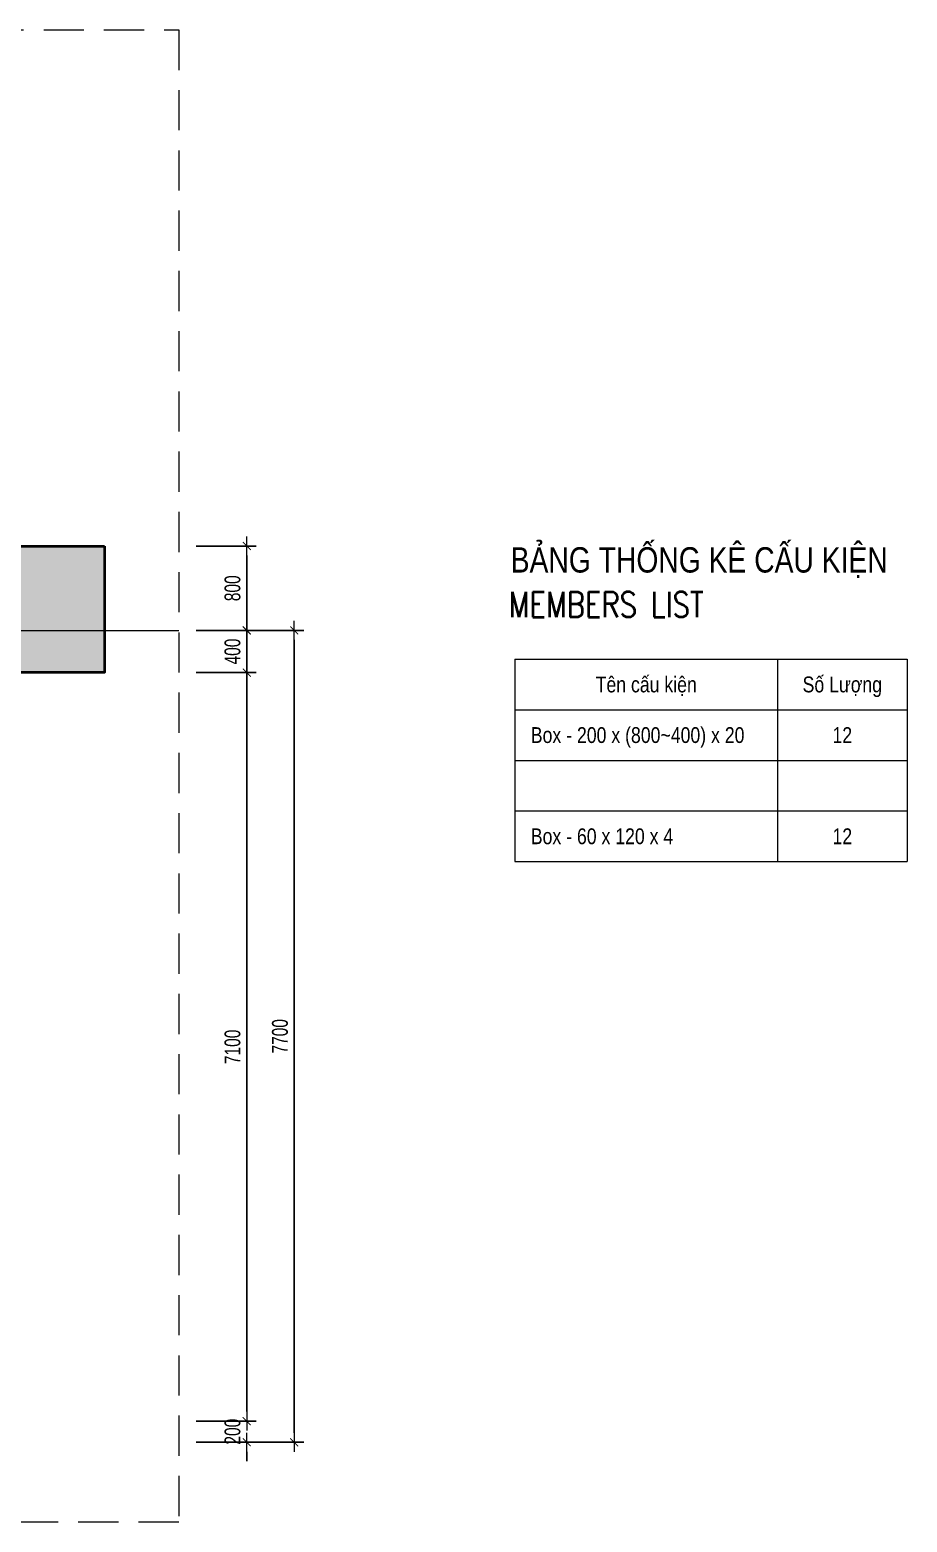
# Model space of a CAD drawing. Header units: millimetres. Extents: x -179076 to 305601, y -18667 to 40015.
# Drawn here: x 196934 to 205256, y 10047 to 24202 of the extents above; entities that cross this region are included whole.
import ezdxf
from ezdxf.enums import TextEntityAlignment as Align

# ---------------------------------------------------------------- set-up
doc = ezdxf.new("R2010")
doc.units = ezdxf.units.MM
doc.header["$LTSCALE"] = 60
doc.linetypes.add('HIDDEN2', pattern=[4.7625, 3.175, -1.5875])
doc.linetypes.add('POD_Grid F2$0$CENTER2', pattern=[1.125, 0.75, -0.125, 0.125, -0.125])
doc.layers.get('0').update_dxf_attribs({"lineweight": 20})
doc.layers.get('Defpoints').update_dxf_attribs({"color": 151, "lineweight": 9})
for name, color, linetype, lineweight in [('HT_2F_Col$0$NDC_S-COLUMN', 4, 'Continuous', 40), ('HT_2F_Col$0$NDC_S_HATCH COLUMN AND WALL', 251, 'Continuous', 13), ('NDC_S_DIM', 1, 'Continuous', 15), ('NDC_S_ENG TITLE', 3, 'Continuous', 20), ('NDC_S_HIDDEN', 8, 'HIDDEN2', 13), ('NDC_S_THIN LINE', 8, 'Continuous', 9), ('NDC_S_VN TEXT', 7, 'Continuous', 20), ('NDC_Table', 3, 'Continuous', 20), ('POD_Grid F2$0$NDC_S_AXIS', 5, 'POD_Grid F2$0$CENTER2', 13)]:
    doc.layers.add(name, color=color, linetype=linetype, lineweight=lineweight)
doc.styles.add('NDC_ARIAL', font='arial.ttf', dxfattribs={"width": 0.85})
doc.styles.add('NDC_DIM', font='', dxfattribs={"width": 0.75})
doc.styles.add('NDC_EN TXT', font='romans.shx', dxfattribs={"width": 0.8})
doc.styles.add('NDC_VIE TXT', font='arial.ttf', dxfattribs={"width": 0.8})
doc.styles.get('NDC_DIM').set_extended_font_data('Dotum')
doc.dimstyles.new('NDC_dim_60', dxfattribs={"dimscale": 60, "dimtxt": 2.5, "dimasz": 1.5, "dimexe": 1.5, "dimexo": 2.5, "dimgap": 1, "dimtad": 1, "dimdec": 0, "dimzin": 0, "dimdsep": 46, "dimtxsty": 'NDC_DIM', "dimblk": 'DIMMARK', "dimcen": 0.09, "dimdle": 1.2, "dimclrd": 1, "dimclre": 1, "dimclrt": 3, "dimadec": 0, "dimazin": 0, "dimtfac": 1, "dimtdec": 0, "dimtix": 1, "dimtofl": 0, "dimtmove": 0, "dimatfit": 3, "dimfxl": 8, "dimfxlon": 1, "dimtolj": 1, "dimtzin": 0, "dimarcsym": 0})

# ---------------------------------------------------------------- blocks, each defined once
blk = doc.blocks.new('HT_2F_Col$0$cot')
at = {"layer": 'HT_2F_Col$0$NDC_S_HATCH COLUMN AND WALL', "ltscale": 0.005}
h = blk.add_hatch(color=256, dxfattribs=at)
h.dxf.hatch_style = 1
h.paths.add_polyline_path([(-0.5, 0.5), (0.5, 0.5), (0.5, -0.5), (-0.5, -0.5)])
at = {"layer": 'HT_2F_Col$0$NDC_S-COLUMN', "ltscale": 0.005}
blk.add_lwpolyline([(-0.5, 0.5), (0.5, 0.5), (0.5, -0.5), (-0.5, -0.5)], close=True, dxfattribs=at)
blk = doc.blocks.new('A$Ced26a07e')
at = {"layer": 'POD_Grid F2$0$NDC_S_AXIS', "ltscale": 60}
blk.add_line((800, -25149), (800, 703), dxfattribs=at)
at = {"xscale": 1200, "yscale": 1400}
blk.add_blockref('HT_2F_Col$0$cot', (600, -700), dxfattribs=at)
blk = doc.blocks.new('DIMMARK')
at = {"layer": 'NDC_S_DIM', "color": 1}
blk.add_line((-1.5, 0), (1, 0), dxfattribs=at)
at = {"layer": 'NDC_S_DIM', "color": 2, "const_width": 0.1}
blk.add_lwpolyline([(-0.42, -0.42), (0.42, 0.42)], dxfattribs=at)
blk = doc.blocks.new('*D566')
at = {"layer": 'Defpoints', "color": 0, "ltscale": 60, "transparency": 16777216}
for p in [(198346, 11005), (198992, 11005), (198346, 10805)]:
    blk.add_point(p, dxfattribs=at)
at = {"layer": 'NDC_S_DIM', "color": 1, "lineweight": -2, "ltscale": 60, "transparency": 16777216}
for p, q in [((198992, 11095), (198992, 11185)), ((198512, 11005), (199082, 11005)), ((198512, 10805), (199082, 10805)), ((198992, 10715), (198992, 10625))]:
    blk.add_line(p, q, dxfattribs=at)
at = {"layer": 'NDC_S_DIM', "color": 1, "lineweight": -2, "ltscale": 60, "transparency": 16777216, "xscale": 90, "yscale": 90, "zscale": 90}
for p, rotation in [((198992, 11005), 270), ((198992, 10805), 90)]:
    blk.add_blockref('DIMMARK', p, dxfattribs=dict(at, rotation=rotation))
at = {"layer": 'NDC_S_DIM', "color": 3, "ltscale": 60, "transparency": 16777216, "insert": (198857, 10905), "char_height": 150, "attachment_point": 5, "rotation": 90, "style": 'NDC_DIM'}
blk.add_mtext('\\A1;200', dxfattribs=at)
blk = doc.blocks.new('*D567')
at = {"layer": 'Defpoints', "color": 0, "ltscale": 60, "transparency": 16777216}
for p in [(198346, 18105), (198992, 18105), (198346, 11005)]:
    blk.add_point(p, dxfattribs=at)
at = {"layer": 'NDC_S_DIM', "color": 1, "lineweight": -2, "ltscale": 60, "transparency": 16777216}
for p, q in [((198512, 18105), (199082, 18105)), ((198992, 11095), (198992, 18015)), ((198512, 11005), (199082, 11005))]:
    blk.add_line(p, q, dxfattribs=at)
at = {"layer": 'NDC_S_DIM', "color": 1, "lineweight": -2, "ltscale": 60, "transparency": 16777216, "xscale": 90, "yscale": 90, "zscale": 90}
for p, rotation in [((198992, 18105), 90), ((198992, 11005), 270)]:
    blk.add_blockref('DIMMARK', p, dxfattribs=dict(at, rotation=rotation))
at = {"layer": 'NDC_S_DIM', "color": 3, "ltscale": 60, "transparency": 16777216, "insert": (198857, 14555), "char_height": 150, "attachment_point": 5, "rotation": 90, "style": 'NDC_DIM'}
blk.add_mtext('\\A1;7100', dxfattribs=at)
blk = doc.blocks.new('*D568')
at = {"layer": 'Defpoints', "color": 0, "ltscale": 60, "transparency": 16777216}
for p in [(198346, 18505), (198992, 18505), (198346, 18105)]:
    blk.add_point(p, dxfattribs=at)
at = {"layer": 'NDC_S_DIM', "color": 1, "lineweight": -2, "ltscale": 60, "transparency": 16777216}
for p, q in [((198512, 18505), (199082, 18505)), ((198992, 18195), (198992, 18415)), ((198512, 18105), (199082, 18105))]:
    blk.add_line(p, q, dxfattribs=at)
at = {"layer": 'NDC_S_DIM', "color": 1, "lineweight": -2, "ltscale": 60, "transparency": 16777216, "xscale": 90, "yscale": 90, "zscale": 90}
for p, rotation in [((198992, 18505), 90), ((198992, 18105), 270)]:
    blk.add_blockref('DIMMARK', p, dxfattribs=dict(at, rotation=rotation))
at = {"layer": 'NDC_S_DIM', "color": 3, "ltscale": 60, "transparency": 16777216, "insert": (198857, 18305), "char_height": 150, "attachment_point": 5, "rotation": 90, "style": 'NDC_DIM'}
blk.add_mtext('\\A1;400', dxfattribs=at)
blk = doc.blocks.new('*D569')
at = {"layer": 'Defpoints', "color": 0, "ltscale": 60, "transparency": 16777216}
for p in [(198346, 18505), (198346, 10805), (199442, 10805)]:
    blk.add_point(p, dxfattribs=at)
at = {"layer": 'NDC_S_DIM', "color": 1, "lineweight": -2, "ltscale": 60, "transparency": 16777216}
for p, q in [((198962, 18505), (199532, 18505)), ((199442, 18415), (199442, 10895)), ((198962, 10805), (199532, 10805))]:
    blk.add_line(p, q, dxfattribs=at)
at = {"layer": 'NDC_S_DIM', "color": 1, "lineweight": -2, "ltscale": 60, "transparency": 16777216, "xscale": 90, "yscale": 90, "zscale": 90}
for p, rotation in [((199442, 18505), 90), ((199442, 10805), 270)]:
    blk.add_blockref('DIMMARK', p, dxfattribs=dict(at, rotation=rotation))
at = {"layer": 'NDC_S_DIM', "color": 3, "ltscale": 60, "transparency": 16777216, "insert": (199307, 14655), "char_height": 150, "attachment_point": 5, "rotation": 90, "style": 'NDC_DIM'}
blk.add_mtext('\\A1;7700', dxfattribs=at)
blk = doc.blocks.new('*D570')
at = {"layer": 'Defpoints', "color": 0, "ltscale": 60, "transparency": 16777216}
for p in [(198346, 19305), (198992, 19305), (198346, 18505)]:
    blk.add_point(p, dxfattribs=at)
at = {"layer": 'NDC_S_DIM', "color": 1, "lineweight": -2, "ltscale": 60, "transparency": 16777216}
for p, q in [((198512, 19305), (199082, 19305)), ((198992, 18595), (198992, 19215)), ((198512, 18505), (199082, 18505))]:
    blk.add_line(p, q, dxfattribs=at)
at = {"layer": 'NDC_S_DIM', "color": 1, "lineweight": -2, "ltscale": 60, "transparency": 16777216, "xscale": 90, "yscale": 90, "zscale": 90}
for p, rotation in [((198992, 19305), 90), ((198992, 18505), 270)]:
    blk.add_blockref('DIMMARK', p, dxfattribs=dict(at, rotation=rotation))
at = {"layer": 'NDC_S_DIM', "color": 3, "ltscale": 60, "transparency": 16777216, "insert": (198857, 18905), "char_height": 150, "attachment_point": 5, "rotation": 90, "style": 'NDC_DIM'}
blk.add_mtext('\\A1;800', dxfattribs=at)

msp = doc.modelspace()

# ---------------------------------------------------------------- linework, layer by layer
at = {"layer": 'NDC_S_HIDDEN', "ltscale": 2}
msp.add_lwpolyline([(173634.7, 24201.8), (198346.2, 24201.8), (198346.2, 10046.8), (173634.7, 10046.8)], close=True, dxfattribs=at)
at = {"layer": 'NDC_Table'}
for p, q in [((201536.1, 18232.5), (201536.1, 16312.5)), ((201536.1, 18232.5), (205256.1, 18232.5)), ((204026.1, 18232.5), (204026.1, 16792.5)), ((204026.1, 18232.5), (204026.1, 16312.5)), ((205256.1, 18232.5), (205256.1, 16312.5)), ((201536.1, 17752.5), (205256.1, 17752.5)), ((201536.1, 17272.5), (205256.1, 17272.5)), ((201536.1, 16792.5), (205256.1, 16792.5)), ((201536.1, 16312.5), (205256.1, 16312.5))]:
    msp.add_line(p, q, dxfattribs=at)

# ---------------------------------------------------------------- block references
at = {"layer": 'NDC_S_THIN LINE', "rotation": 270}
msp.add_blockref('A$Ced26a07e', (197643.6, 19305.2), dxfattribs=at)

# ---------------------------------------------------------------- texts
at = {"layer": 'NDC_S_ENG TITLE', "style": 'NDC_EN TXT', "width": 0.8}
msp.add_text('MEMBERS LIST', height=240, dxfattribs=at).set_placement((201475.4, 18630.6))
at = {"layer": 'NDC_S_VN TEXT', "style": 'NDC_VIE TXT', "width": 0.8}
msp.add_text('BẢNG THỐNG KÊ CẤU KIỆN', height=240, dxfattribs=at).set_placement((201495.5, 19294.1), align=Align.TOP_LEFT)
at = {"layer": 'NDC_S_VN TEXT', "style": 'NDC_ARIAL', "width": 0.8}
for s, p in [('Tên cấu kiện', (202781.1, 17992.5)), ('Số Lượng', (204641.1, 17992.5)), ('12', (204641.1, 17512.5)), ('12', (204641.1, 16552.5))]:
    msp.add_text(s, height=150, dxfattribs=at).set_placement(p, align=Align.MIDDLE_CENTER)
for s, p in [('Box - 200 x (800~400) x 20', (201686.1, 17512.5)), ('Box - 60 x 120 x 4', (201686.1, 16552.5))]:
    msp.add_text(s, height=150, dxfattribs=at).set_placement(p, align=Align.MIDDLE_LEFT)

# ---------------------------------------------------------------- dimensions: what is measured, and where the dimension line sits
at = {"layer": 'NDC_S_DIM', "ltscale": 60}
for base, p1, p2, picture, middle in [((198991.6, 19305.2), (198346.2, 18505.2), (198346.2, 19305.2), '*D570', (198856.5, 18905.2)), ((199441.6, 10805.2), (198346.2, 18505.2), (198346.2, 10805.2), '*D569', (199306.5, 14655.2)), ((198991.6, 11005.2), (198346.2, 10805.2), (198346.2, 11005.2), '*D566', (198856.5, 10905.2))]:
    dim = msp.add_linear_dim(base=base, p1=p1, p2=p2, angle=90, dimstyle='NDC_dim_60', dxfattribs=at)
    dim.commit()
    dim.dimension.update_dxf_attribs({"geometry": picture, "text_midpoint": middle})
for base, p1, p2, picture, middle in [((198991.6, 18505.2), (198346.2, 18105.2), (198346.2, 18505.2), '*D568', (198856.5, 18305.2)), ((198991.6, 18105.2), (198346.2, 11005.2), (198346.2, 18105.2), '*D567', (198856.5, 14555.2))]:
    dim = msp.add_linear_dim(base=base, p1=p1, p2=p2, angle=90, dimstyle='NDC_dim_60', override={"dimtmove": 1}, dxfattribs=at)
    dim.commit()
    dim.dimension.update_dxf_attribs({"geometry": picture, "text_midpoint": middle})

doc.saveas('drawing.dxf')
